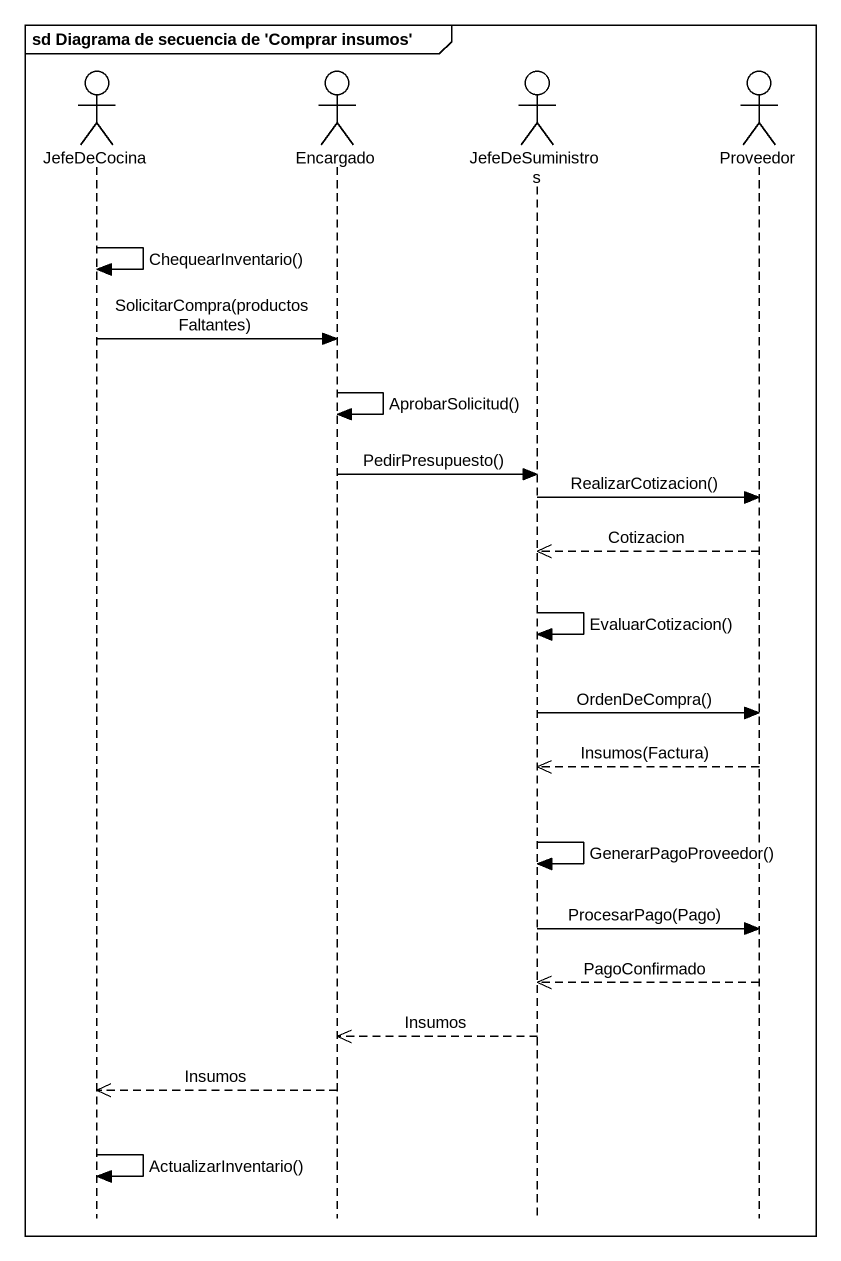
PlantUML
@startuml
mainframe sd Diagrama de secuencia de 'Comprar insumos'
hide footbox
actor JefeDeCocina
actor Encargado
actor JefeDeSuministros
actor Proveedor

JefeDeCocina -> JefeDeCocina : ChequearInventario()
JefeDeCocina -> Encargado : SolicitarCompra(productosFaltantes)
Encargado -> Encargado : AprobarSolicitud()
Encargado -> JefeDeSuministros : PedirPresupuesto()
JefeDeSuministros -> Proveedor : RealizarCotizacion()
Proveedor -->> JefeDeSuministros : Cotizacion
JefeDeSuministros -> JefeDeSuministros : EvaluarCotizacion()
JefeDeSuministros -> Proveedor : OrdenDeCompra()
Proveedor -->> JefeDeSuministros : Insumos(Factura)
JefeDeSuministros -> JefeDeSuministros : GenerarPagoProveedor()
JefeDeSuministros -> Proveedor : ProcesarPago(Pago)
Proveedor -->> JefeDeSuministros : PagoConfirmado
JefeDeSuministros -->> Encargado : Insumos
Encargado -->> JefeDeCocina : Insumos
JefeDeCocina -> JefeDeCocina : ActualizarInventario()
@enduml
